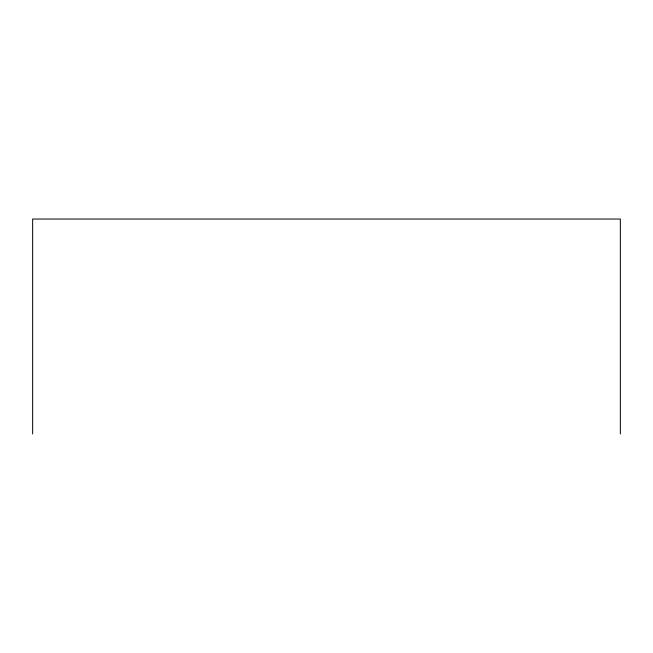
<?xml version="1.0" encoding="UTF-8"?>
<svg xmlns="http://www.w3.org/2000/svg" width="653" height="653" viewBox="0 0 653 653"><rect width="100%" height="100%" fill="white"/><g stroke="black" fill="none" stroke-linecap="round" stroke-linejoin="round"><path stroke-width="0.98" d="M620.35 433.959L620.35 219.041L32.65 219.041L32.65 433.959"/></g></svg>
